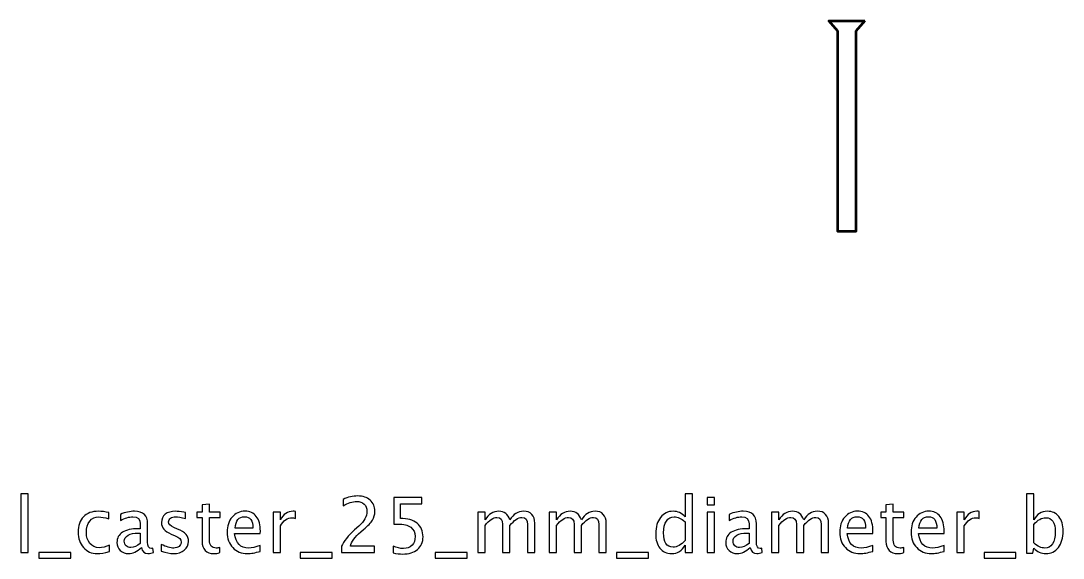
# Model space of a CAD drawing. Header units: centimetres. Extents: x -26.9 to 37.3, y -43.5 to 43.3.
# Drawn here: x -9.2 to 8.09, y 14.58 to 23.5 of the extents above; entities that cross this region are included whole.
import ezdxf

# ---------------------------------------------------------------- set-up
doc = ezdxf.new("R2010")
doc.units = ezdxf.units.CM
doc.header["$MEASUREMENT"] = 0
doc.layers.add('Layer 1', color=7, linetype='Continuous')

msp = doc.modelspace()

# ---------------------------------------------------------------- linework, layer by layer
at = {"layer": 'Layer 1', "lineweight": 53}
msp.add_open_spline([(4.8, 23.5), (4.8, 23.5), (4.2, 23.5), (4.2, 23.5), (4.2, 23.5), (4.2, 23.5), (4.35, 23.33), (4.35, 23.33), (4.35, 23.33), (4.35, 23.33), (4.35, 20), (4.35, 20), (4.35, 20), (4.35, 20), (4.65, 20), (4.65, 20), (4.65, 20), (4.65, 20), (4.65, 23.33), (4.65, 23.33), (4.65, 23.33), (4.65, 23.33), (4.8, 23.5), (4.8, 23.5)], degree=3, knots=[0, 0, 0, 0, 0.14285714, 0.14285714, 0.14285714, 0.14285714, 0.28571429, 0.28571429, 0.28571429, 0.28571429, 0.42857143, 0.42857143, 0.42857143, 0.42857143, 0.57142857, 0.57142857, 0.57142857, 0.57142857, 0.71428571, 0.71428571, 0.71428571, 0.71428571, 1, 1, 1, 1], dxfattribs=at)
at = {"layer": 'Layer 1'}
for points, knots in [([(-9.20358, 14.67044), (-9.20358, 14.67044), (-9.20358, 15.64961), (-9.20358, 15.64961), (-9.20358, 15.64961), (-9.20358, 15.64961), (-9.08166, 15.64961), (-9.08166, 15.64961), (-9.08166, 15.64961), (-9.08166, 15.64961), (-9.08166, 14.67044), (-9.08166, 14.67044), (-9.08166, 14.67044), (-9.08166, 14.67044), (-9.20358, 14.67044), (-9.20358, 14.67044)], [0, 0, 0, 0, 0.2, 0.2, 0.2, 0.2, 0.4, 0.4, 0.4, 0.4, 0.6, 0.6, 0.6, 0.6, 1, 1, 1, 1]), ([(-3.88165, 14.67044), (-3.88165, 14.67044), (-3.88165, 14.77712), (-3.88165, 14.77712), (-3.88165, 14.77712), (-3.84609, 14.86031), (-3.77433, 14.95111), (-3.66617, 15.04911), (-3.66617, 15.04911), (-3.66617, 15.04911), (-3.59632, 15.11177), (-3.59632, 15.11177), (-3.59632, 15.11177), (-3.50636, 15.19347), (-3.46128, 15.27433), (-3.46128, 15.35476), (-3.46128, 15.35476), (-3.46128, 15.40619), (-3.47673, 15.44641), (-3.50742, 15.47583), (-3.50742, 15.47583), (-3.53811, 15.50525), (-3.58066, 15.52007), (-3.63463, 15.52007), (-3.63463, 15.52007), (-3.69771, 15.52007), (-3.77243, 15.49594), (-3.85879, 15.44768), (-3.85879, 15.44768), (-3.85879, 15.44768), (-3.85879, 15.55436), (-3.85879, 15.55436), (-3.85879, 15.55436), (-3.7773, 15.59246), (-3.69623, 15.61151), (-3.61537, 15.61151), (-3.61537, 15.61151), (-3.52944, 15.61151), (-3.46043, 15.58844), (-3.40836, 15.54208), (-3.40836, 15.54208), (-3.3565, 15.49573), (-3.33047, 15.43435), (-3.33047, 15.35772), (-3.33047, 15.35772), (-3.33047, 15.30269), (-3.34359, 15.25379), (-3.36984, 15.21125), (-3.36984, 15.21125), (-3.3963, 15.16849), (-3.44519, 15.11685), (-3.51695, 15.05589), (-3.51695, 15.05589), (-3.51695, 15.05589), (-3.56415, 15.01567), (-3.56415, 15.01567), (-3.56415, 15.01567), (-3.66236, 14.93248), (-3.71909, 14.8529), (-3.73433, 14.77712), (-3.73433, 14.77712), (-3.73433, 14.77712), (-3.33428, 14.77712), (-3.33428, 14.77712), (-3.33428, 14.77712), (-3.33428, 14.77712), (-3.33428, 14.67044), (-3.33428, 14.67044), (-3.33428, 14.67044), (-3.33428, 14.67044), (-3.88165, 14.67044), (-3.88165, 14.67044)], [0, 0, 0, 0, 0.05263158, 0.05263158, 0.05263158, 0.05263158, 0.10526316, 0.10526316, 0.10526316, 0.10526316, 0.15789474, 0.15789474, 0.15789474, 0.15789474, 0.21052632, 0.21052632, 0.21052632, 0.21052632, 0.26315789, 0.26315789, 0.26315789, 0.26315789, 0.31578947, 0.31578947, 0.31578947, 0.31578947, 0.36842105, 0.36842105, 0.36842105, 0.36842105, 0.42105263, 0.42105263, 0.42105263, 0.42105263, 0.47368421, 0.47368421, 0.47368421, 0.47368421, 0.52631579, 0.52631579, 0.52631579, 0.52631579, 0.57894737, 0.57894737, 0.57894737, 0.57894737, 0.63157895, 0.63157895, 0.63157895, 0.63157895, 0.68421053, 0.68421053, 0.68421053, 0.68421053, 0.73684211, 0.73684211, 0.73684211, 0.73684211, 0.78947368, 0.78947368, 0.78947368, 0.78947368, 0.84210526, 0.84210526, 0.84210526, 0.84210526, 0.89473684, 0.89473684, 0.89473684, 0.89473684, 1, 1, 1, 1]), ([(-3.02906, 14.66663), (-3.02906, 14.66663), (-3.02906, 14.77585), (-3.02906, 14.77585), (-3.02906, 14.77585), (-2.96831, 14.7513), (-2.91074, 14.73902), (-2.8557, 14.73902), (-2.8557, 14.73902), (-2.79559, 14.73902), (-2.74818, 14.7568), (-2.71368, 14.79236), (-2.71368, 14.79236), (-2.67917, 14.82792), (-2.66203, 14.87682), (-2.66203, 14.93905), (-2.66203, 14.93905), (-2.66203, 15.00593), (-2.68637, 15.05716), (-2.73505, 15.0925), (-2.73505, 15.0925), (-2.78374, 15.12785), (-2.85422, 15.14542), (-2.9463, 15.14542), (-2.9463, 15.14542), (-2.96768, 15.14542), (-2.99032, 15.14394), (-3.01382, 15.14098), (-3.01382, 15.14098), (-3.01382, 15.14098), (-3.01382, 15.58865), (-3.01382, 15.58865), (-3.01382, 15.58865), (-3.01382, 15.58865), (-2.549, 15.58865), (-2.549, 15.58865), (-2.549, 15.58865), (-2.549, 15.58865), (-2.549, 15.48197), (-2.549, 15.48197), (-2.549, 15.48197), (-2.549, 15.48197), (-2.90714, 15.48197), (-2.90714, 15.48197), (-2.90714, 15.48197), (-2.90714, 15.48197), (-2.90714, 15.2394), (-2.90714, 15.2394), (-2.90714, 15.2394), (-2.78903, 15.2394), (-2.69695, 15.21231), (-2.6307, 15.15812), (-2.6307, 15.15812), (-2.56445, 15.10415), (-2.53122, 15.02922), (-2.53122, 14.93333), (-2.53122, 14.93333), (-2.53122, 14.84401), (-2.56128, 14.77416), (-2.62139, 14.72357), (-2.62139, 14.72357), (-2.6815, 14.67298), (-2.76448, 14.64758), (-2.87031, 14.64758), (-2.87031, 14.64758), (-2.91751, 14.64758), (-2.97043, 14.65393), (-3.02906, 14.66663)], [0, 0, 0, 0, 0.05555556, 0.05555556, 0.05555556, 0.05555556, 0.11111111, 0.11111111, 0.11111111, 0.11111111, 0.16666667, 0.16666667, 0.16666667, 0.16666667, 0.22222222, 0.22222222, 0.22222222, 0.22222222, 0.27777778, 0.27777778, 0.27777778, 0.27777778, 0.33333333, 0.33333333, 0.33333333, 0.33333333, 0.38888889, 0.38888889, 0.38888889, 0.38888889, 0.44444444, 0.44444444, 0.44444444, 0.44444444, 0.5, 0.5, 0.5, 0.5, 0.55555556, 0.55555556, 0.55555556, 0.55555556, 0.61111111, 0.61111111, 0.61111111, 0.61111111, 0.66666667, 0.66666667, 0.66666667, 0.66666667, 0.72222222, 0.72222222, 0.72222222, 0.72222222, 0.77777778, 0.77777778, 0.77777778, 0.77777778, 0.83333333, 0.83333333, 0.83333333, 0.83333333, 0.88888889, 0.88888889, 0.88888889, 0.88888889, 1, 1, 1, 1]), ([(1.81557, 14.67044), (1.81557, 14.67044), (1.81557, 14.79681), (1.81557, 14.79681), (1.81557, 14.79681), (1.76583, 14.7024), (1.6909, 14.6552), (1.59078, 14.6552), (1.59078, 14.6552), (1.5095, 14.6552), (1.44558, 14.68462), (1.39901, 14.74368), (1.39901, 14.74368), (1.35244, 14.80273), (1.32916, 14.88338), (1.32916, 14.98561), (1.32916, 14.98561), (1.32916, 15.09737), (1.35562, 15.18733), (1.40832, 15.25549), (1.40832, 15.25549), (1.46124, 15.32343), (1.53067, 15.35751), (1.61682, 15.35751), (1.61682, 15.35751), (1.69661, 15.35751), (1.76308, 15.32703), (1.81557, 15.26586), (1.81557, 15.26586), (1.81557, 15.26586), (1.81557, 15.64961), (1.81557, 15.64961), (1.81557, 15.64961), (1.81557, 15.64961), (1.93749, 15.64961), (1.93749, 15.64961), (1.93749, 15.64961), (1.93749, 15.64961), (1.93749, 14.67044), (1.93749, 14.67044), (1.93749, 14.67044), (1.93749, 14.67044), (1.81557, 14.67044), (1.81557, 14.67044)], [0, 0, 0, 0, 0.08333333, 0.08333333, 0.08333333, 0.08333333, 0.16666667, 0.16666667, 0.16666667, 0.16666667, 0.25, 0.25, 0.25, 0.25, 0.33333333, 0.33333333, 0.33333333, 0.33333333, 0.41666667, 0.41666667, 0.41666667, 0.41666667, 0.5, 0.5, 0.5, 0.5, 0.58333333, 0.58333333, 0.58333333, 0.58333333, 0.66666667, 0.66666667, 0.66666667, 0.66666667, 0.75, 0.75, 0.75, 0.75, 0.83333333, 0.83333333, 0.83333333, 0.83333333, 1, 1, 1, 1]), ([(2.18175, 15.46673), (2.18175, 15.46673), (2.18175, 15.58865), (2.18175, 15.58865), (2.18175, 15.58865), (2.18175, 15.58865), (2.30367, 15.58865), (2.30367, 15.58865), (2.30367, 15.58865), (2.30367, 15.58865), (2.30367, 15.46673), (2.30367, 15.46673), (2.30367, 15.46673), (2.30367, 15.46673), (2.18175, 15.46673), (2.18175, 15.46673)], [0, 0, 0, 0, 0.2, 0.2, 0.2, 0.2, 0.4, 0.4, 0.4, 0.4, 0.6, 0.6, 0.6, 0.6, 1, 1, 1, 1]), ([(7.48061, 14.66282), (7.48061, 14.66282), (7.48061, 15.64961), (7.48061, 15.64961), (7.48061, 15.64961), (7.48061, 15.64961), (7.60253, 15.64961), (7.60253, 15.64961), (7.60253, 15.64961), (7.60253, 15.64961), (7.60253, 15.21633), (7.60253, 15.21633), (7.60253, 15.21633), (7.65248, 15.31052), (7.72763, 15.35751), (7.82774, 15.35751), (7.82774, 15.35751), (7.90881, 15.35751), (7.97252, 15.32809), (8.01909, 15.26903), (8.01909, 15.26903), (8.06566, 15.20998), (8.08894, 15.12933), (8.08894, 15.0271), (8.08894, 15.0271), (8.08894, 14.91576), (8.06248, 14.8258), (8.00978, 14.75765), (8.00978, 14.75765), (7.95707, 14.68928), (7.88765, 14.6552), (7.80171, 14.6552), (7.80171, 14.6552), (7.72191, 14.6552), (7.65545, 14.68568), (7.60253, 14.74685), (7.60253, 14.74685), (7.60253, 14.74685), (7.58771, 14.66282), (7.58771, 14.66282), (7.58771, 14.66282), (7.58771, 14.66282), (7.48061, 14.66282), (7.48061, 14.66282)], [0, 0, 0, 0, 0.08333333, 0.08333333, 0.08333333, 0.08333333, 0.16666667, 0.16666667, 0.16666667, 0.16666667, 0.25, 0.25, 0.25, 0.25, 0.33333333, 0.33333333, 0.33333333, 0.33333333, 0.41666667, 0.41666667, 0.41666667, 0.41666667, 0.5, 0.5, 0.5, 0.5, 0.58333333, 0.58333333, 0.58333333, 0.58333333, 0.66666667, 0.66666667, 0.66666667, 0.66666667, 0.75, 0.75, 0.75, 0.75, 0.83333333, 0.83333333, 0.83333333, 0.83333333, 1, 1, 1, 1]), ([(-5.90137, 14.67065), (-5.93905, 14.66028), (-5.97185, 14.6552), (-5.99958, 14.6552), (-5.99958, 14.6552), (-6.06181, 14.6552), (-6.11028, 14.67298), (-6.145, 14.70854), (-6.145, 14.70854), (-6.17992, 14.7441), (-6.19728, 14.79342), (-6.19728, 14.85671), (-6.19728, 14.85671), (-6.19728, 14.85671), (-6.19728, 15.2521), (-6.19728, 15.2521), (-6.19728, 15.2521), (-6.19728, 15.2521), (-6.28152, 15.2521), (-6.28152, 15.2521), (-6.28152, 15.2521), (-6.28152, 15.2521), (-6.28152, 15.34354), (-6.28152, 15.34354), (-6.28152, 15.34354), (-6.28152, 15.34354), (-6.19728, 15.34354), (-6.19728, 15.34354), (-6.19728, 15.34354), (-6.19728, 15.34354), (-6.19728, 15.46525), (-6.19728, 15.46525), (-6.19728, 15.46525), (-6.19728, 15.46525), (-6.07536, 15.47689), (-6.07536, 15.47689), (-6.07536, 15.47689), (-6.07536, 15.47689), (-6.07536, 15.34354), (-6.07536, 15.34354), (-6.07536, 15.34354), (-6.07536, 15.34354), (-5.89883, 15.34354), (-5.89883, 15.34354), (-5.89883, 15.34354), (-5.89883, 15.34354), (-5.89883, 15.2521), (-5.89883, 15.2521), (-5.89883, 15.2521), (-5.89883, 15.2521), (-6.07536, 15.2521), (-6.07536, 15.2521), (-6.07536, 15.2521), (-6.07536, 15.2521), (-6.07536, 14.87872), (-6.07536, 14.87872), (-6.07536, 14.87872), (-6.07536, 14.79067), (-6.03705, 14.74664), (-5.96064, 14.74664), (-5.96064, 14.74664), (-5.94434, 14.74664), (-5.92465, 14.74939), (-5.90137, 14.75468), (-5.90137, 14.75468), (-5.90137, 14.75468), (-5.90137, 14.67065), (-5.90137, 14.67065)], [0, 0, 0, 0, 0.05555556, 0.05555556, 0.05555556, 0.05555556, 0.11111111, 0.11111111, 0.11111111, 0.11111111, 0.16666667, 0.16666667, 0.16666667, 0.16666667, 0.22222222, 0.22222222, 0.22222222, 0.22222222, 0.27777778, 0.27777778, 0.27777778, 0.27777778, 0.33333333, 0.33333333, 0.33333333, 0.33333333, 0.38888889, 0.38888889, 0.38888889, 0.38888889, 0.44444444, 0.44444444, 0.44444444, 0.44444444, 0.5, 0.5, 0.5, 0.5, 0.55555556, 0.55555556, 0.55555556, 0.55555556, 0.61111111, 0.61111111, 0.61111111, 0.61111111, 0.66666667, 0.66666667, 0.66666667, 0.66666667, 0.72222222, 0.72222222, 0.72222222, 0.72222222, 0.77777778, 0.77777778, 0.77777778, 0.77777778, 0.83333333, 0.83333333, 0.83333333, 0.83333333, 0.88888889, 0.88888889, 0.88888889, 0.88888889, 1, 1, 1, 1]), ([(5.44438, 14.67065), (5.4067, 14.66028), (5.3739, 14.6552), (5.34617, 14.6552), (5.34617, 14.6552), (5.28394, 14.6552), (5.23547, 14.67298), (5.20075, 14.70854), (5.20075, 14.70854), (5.16583, 14.7441), (5.14847, 14.79342), (5.14847, 14.85671), (5.14847, 14.85671), (5.14847, 14.85671), (5.14847, 15.2521), (5.14847, 15.2521), (5.14847, 15.2521), (5.14847, 15.2521), (5.06423, 15.2521), (5.06423, 15.2521), (5.06423, 15.2521), (5.06423, 15.2521), (5.06423, 15.34354), (5.06423, 15.34354), (5.06423, 15.34354), (5.06423, 15.34354), (5.14847, 15.34354), (5.14847, 15.34354), (5.14847, 15.34354), (5.14847, 15.34354), (5.14847, 15.46525), (5.14847, 15.46525), (5.14847, 15.46525), (5.14847, 15.46525), (5.27039, 15.47689), (5.27039, 15.47689), (5.27039, 15.47689), (5.27039, 15.47689), (5.27039, 15.34354), (5.27039, 15.34354), (5.27039, 15.34354), (5.27039, 15.34354), (5.44692, 15.34354), (5.44692, 15.34354), (5.44692, 15.34354), (5.44692, 15.34354), (5.44692, 15.2521), (5.44692, 15.2521), (5.44692, 15.2521), (5.44692, 15.2521), (5.27039, 15.2521), (5.27039, 15.2521), (5.27039, 15.2521), (5.27039, 15.2521), (5.27039, 14.87872), (5.27039, 14.87872), (5.27039, 14.87872), (5.27039, 14.79067), (5.3087, 14.74664), (5.38511, 14.74664), (5.38511, 14.74664), (5.40141, 14.74664), (5.4211, 14.74939), (5.44438, 14.75468), (5.44438, 14.75468), (5.44438, 14.75468), (5.44438, 14.67065), (5.44438, 14.67065)], [0, 0, 0, 0, 0.05555556, 0.05555556, 0.05555556, 0.05555556, 0.11111111, 0.11111111, 0.11111111, 0.11111111, 0.16666667, 0.16666667, 0.16666667, 0.16666667, 0.22222222, 0.22222222, 0.22222222, 0.22222222, 0.27777778, 0.27777778, 0.27777778, 0.27777778, 0.33333333, 0.33333333, 0.33333333, 0.33333333, 0.38888889, 0.38888889, 0.38888889, 0.38888889, 0.44444444, 0.44444444, 0.44444444, 0.44444444, 0.5, 0.5, 0.5, 0.5, 0.55555556, 0.55555556, 0.55555556, 0.55555556, 0.61111111, 0.61111111, 0.61111111, 0.61111111, 0.66666667, 0.66666667, 0.66666667, 0.66666667, 0.72222222, 0.72222222, 0.72222222, 0.72222222, 0.77777778, 0.77777778, 0.77777778, 0.77777778, 0.83333333, 0.83333333, 0.83333333, 0.83333333, 0.88888889, 0.88888889, 0.88888889, 0.88888889, 1, 1, 1, 1]), ([(-7.73419, 14.69076), (-7.81314, 14.66705), (-7.8813, 14.6552), (-7.93866, 14.6552), (-7.93866, 14.6552), (-8.02968, 14.6552), (-8.10503, 14.68886), (-8.16493, 14.75595), (-8.16493, 14.75595), (-8.22483, 14.82326), (-8.25489, 14.90814), (-8.25489, 15.01038), (-8.25489, 15.01038), (-8.25489, 15.1196), (-8.22526, 15.2049), (-8.16599, 15.26586), (-8.16599, 15.26586), (-8.10672, 15.32703), (-8.02396, 15.35751), (-7.9177, 15.35751), (-7.9177, 15.35751), (-7.86542, 15.35751), (-7.80658, 15.35031), (-7.74181, 15.33592), (-7.74181, 15.33592), (-7.74181, 15.33592), (-7.74181, 15.23305), (-7.74181, 15.23305), (-7.74181, 15.23305), (-7.8106, 15.25337), (-7.86669, 15.26353), (-7.90987, 15.26353), (-7.90987, 15.26353), (-7.97253, 15.26353), (-8.02269, 15.24004), (-8.06016, 15.19326), (-8.06016, 15.19326), (-8.09762, 15.14648), (-8.11646, 15.08404), (-8.11646, 15.00614), (-8.11646, 15.00614), (-8.11646, 14.93058), (-8.09699, 14.86962), (-8.05825, 14.82284), (-8.05825, 14.82284), (-8.01952, 14.77627), (-7.96893, 14.75299), (-7.90606, 14.75299), (-7.90606, 14.75299), (-7.85039, 14.75299), (-7.79324, 14.76738), (-7.73419, 14.79617), (-7.73419, 14.79617), (-7.73419, 14.79617), (-7.73419, 14.69076), (-7.73419, 14.69076)], [0, 0, 0, 0, 0.06666667, 0.06666667, 0.06666667, 0.06666667, 0.13333333, 0.13333333, 0.13333333, 0.13333333, 0.2, 0.2, 0.2, 0.2, 0.26666667, 0.26666667, 0.26666667, 0.26666667, 0.33333333, 0.33333333, 0.33333333, 0.33333333, 0.4, 0.4, 0.4, 0.4, 0.46666667, 0.46666667, 0.46666667, 0.46666667, 0.53333333, 0.53333333, 0.53333333, 0.53333333, 0.6, 0.6, 0.6, 0.6, 0.66666667, 0.66666667, 0.66666667, 0.66666667, 0.73333333, 0.73333333, 0.73333333, 0.73333333, 0.8, 0.8, 0.8, 0.8, 0.86666667, 0.86666667, 0.86666667, 0.86666667, 1, 1, 1, 1]), ([(-7.20418, 14.75617), (-7.27741, 14.68886), (-7.3479, 14.6552), (-7.41563, 14.6552), (-7.41563, 14.6552), (-7.4713, 14.6552), (-7.51766, 14.67256), (-7.55427, 14.70748), (-7.55427, 14.70748), (-7.5911, 14.74241), (-7.60952, 14.78643), (-7.60952, 14.83956), (-7.60952, 14.83956), (-7.60952, 14.91301), (-7.57862, 14.96953), (-7.51681, 15.0089), (-7.51681, 15.0089), (-7.455, 15.04827), (-7.36631, 15.06795), (-7.25074, 15.06795), (-7.25074, 15.06795), (-7.25074, 15.06795), (-7.22217, 15.06795), (-7.22217, 15.06795), (-7.22217, 15.06795), (-7.22217, 15.06795), (-7.22217, 15.14902), (-7.22217, 15.14902), (-7.22217, 15.14902), (-7.22217, 15.22712), (-7.26281, 15.26607), (-7.3443, 15.26607), (-7.3443, 15.26607), (-7.40738, 15.26607), (-7.47638, 15.24617), (-7.5511, 15.20638), (-7.5511, 15.20638), (-7.5511, 15.20638), (-7.5511, 15.30671), (-7.5511, 15.30671), (-7.5511, 15.30671), (-7.46897, 15.34058), (-7.3915, 15.35751), (-7.3189, 15.35751), (-7.3189, 15.35751), (-7.24418, 15.35751), (-7.18894, 15.34058), (-7.15359, 15.3065), (-7.15359, 15.3065), (-7.11803, 15.27242), (-7.10025, 15.21993), (-7.10025, 15.14902), (-7.10025, 15.14902), (-7.10025, 15.14902), (-7.10025, 14.84485), (-7.10025, 14.84485), (-7.10025, 14.84485), (-7.10025, 14.77522), (-7.07887, 14.74029), (-7.0359, 14.74029), (-7.0359, 14.74029), (-7.03061, 14.74029), (-7.02278, 14.74114), (-7.01241, 14.74283), (-7.01241, 14.74283), (-7.01241, 14.74283), (-7.00373, 14.6751), (-7.00373, 14.6751), (-7.00373, 14.6751), (-7.03146, 14.66176), (-7.06194, 14.6552), (-7.09538, 14.6552), (-7.09538, 14.6552), (-7.15232, 14.6552), (-7.18851, 14.68886), (-7.20418, 14.75617)], [0, 0, 0, 0, 0.05, 0.05, 0.05, 0.05, 0.1, 0.1, 0.1, 0.1, 0.15, 0.15, 0.15, 0.15, 0.2, 0.2, 0.2, 0.2, 0.25, 0.25, 0.25, 0.25, 0.3, 0.3, 0.3, 0.3, 0.35, 0.35, 0.35, 0.35, 0.4, 0.4, 0.4, 0.4, 0.45, 0.45, 0.45, 0.45, 0.5, 0.5, 0.5, 0.5, 0.55, 0.55, 0.55, 0.55, 0.6, 0.6, 0.6, 0.6, 0.65, 0.65, 0.65, 0.65, 0.7, 0.7, 0.7, 0.7, 0.75, 0.75, 0.75, 0.75, 0.8, 0.8, 0.8, 0.8, 0.85, 0.85, 0.85, 0.85, 0.9, 0.9, 0.9, 0.9, 1, 1, 1, 1]), ([(-6.87398, 14.69457), (-6.87398, 14.69457), (-6.87398, 14.80633), (-6.87398, 14.80633), (-6.87398, 14.80633), (-6.79418, 14.76654), (-6.72497, 14.74664), (-6.66591, 14.74664), (-6.66591, 14.74664), (-6.63077, 14.74664), (-6.60156, 14.75617), (-6.57849, 14.77522), (-6.57849, 14.77522), (-6.55542, 14.79405), (-6.54378, 14.81776), (-6.54378, 14.84634), (-6.54378, 14.84634), (-6.54378, 14.88803), (-6.57616, 14.92254), (-6.64093, 14.94984), (-6.64093, 14.94984), (-6.64093, 14.94984), (-6.71227, 14.98011), (-6.71227, 14.98011), (-6.71227, 14.98011), (-6.81746, 15.02371), (-6.87017, 15.08679), (-6.87017, 15.1687), (-6.87017, 15.1687), (-6.87017, 15.22734), (-6.84943, 15.27348), (-6.80794, 15.30713), (-6.80794, 15.30713), (-6.76645, 15.34079), (-6.70951, 15.35751), (-6.63734, 15.35751), (-6.63734, 15.35751), (-6.59987, 15.35751), (-6.5533, 15.35243), (-6.49806, 15.34206), (-6.49806, 15.34206), (-6.49806, 15.34206), (-6.47266, 15.33719), (-6.47266, 15.33719), (-6.47266, 15.33719), (-6.47266, 15.33719), (-6.47266, 15.23559), (-6.47266, 15.23559), (-6.47266, 15.23559), (-6.5406, 15.25591), (-6.59479, 15.26607), (-6.63522, 15.26607), (-6.63522, 15.26607), (-6.67078, 15.26607), (-6.69893, 15.25824), (-6.72031, 15.24279), (-6.72031, 15.24279), (-6.74148, 15.22734), (-6.75206, 15.20659), (-6.75206, 15.18056), (-6.75206, 15.18056), (-6.75206, 15.14394), (-6.72243, 15.11282), (-6.66295, 15.08764), (-6.66295, 15.08764), (-6.66295, 15.08764), (-6.60432, 15.06287), (-6.60432, 15.06287), (-6.60432, 15.06287), (-6.53785, 15.03493), (-6.49086, 15.0053), (-6.46335, 14.97418), (-6.46335, 14.97418), (-6.43562, 14.94307), (-6.42186, 14.90412), (-6.42186, 14.85755), (-6.42186, 14.85755), (-6.42186, 14.7985), (-6.44514, 14.75003), (-6.49192, 14.71214), (-6.49192, 14.71214), (-6.53849, 14.67425), (-6.59818, 14.6552), (-6.67078, 14.6552), (-6.67078, 14.6552), (-6.72666, 14.6552), (-6.79418, 14.66832), (-6.87398, 14.69457)], [0, 0, 0, 0, 0.04347826, 0.04347826, 0.04347826, 0.04347826, 0.08695652, 0.08695652, 0.08695652, 0.08695652, 0.13043478, 0.13043478, 0.13043478, 0.13043478, 0.17391304, 0.17391304, 0.17391304, 0.17391304, 0.2173913, 0.2173913, 0.2173913, 0.2173913, 0.26086957, 0.26086957, 0.26086957, 0.26086957, 0.30434783, 0.30434783, 0.30434783, 0.30434783, 0.34782609, 0.34782609, 0.34782609, 0.34782609, 0.39130435, 0.39130435, 0.39130435, 0.39130435, 0.43478261, 0.43478261, 0.43478261, 0.43478261, 0.47826087, 0.47826087, 0.47826087, 0.47826087, 0.52173913, 0.52173913, 0.52173913, 0.52173913, 0.56521739, 0.56521739, 0.56521739, 0.56521739, 0.60869565, 0.60869565, 0.60869565, 0.60869565, 0.65217391, 0.65217391, 0.65217391, 0.65217391, 0.69565217, 0.69565217, 0.69565217, 0.69565217, 0.73913043, 0.73913043, 0.73913043, 0.73913043, 0.7826087, 0.7826087, 0.7826087, 0.7826087, 0.82608696, 0.82608696, 0.82608696, 0.82608696, 0.86956522, 0.86956522, 0.86956522, 0.86956522, 0.91304348, 0.91304348, 0.91304348, 0.91304348, 1, 1, 1, 1]), ([(-5.23335, 14.69203), (-5.31526, 14.66748), (-5.38533, 14.6552), (-5.44375, 14.6552), (-5.44375, 14.6552), (-5.54344, 14.6552), (-5.62451, 14.68822), (-5.68695, 14.75405), (-5.68695, 14.75405), (-5.74939, 14.81988), (-5.78072, 14.90518), (-5.78072, 15.01017), (-5.78072, 15.01017), (-5.78072, 15.11198), (-5.7532, 15.19559), (-5.69796, 15.26099), (-5.69796, 15.26099), (-5.64271, 15.32618), (-5.57202, 15.35878), (-5.48587, 15.35878), (-5.48587, 15.35878), (-5.40438, 15.35878), (-5.3413, 15.32978), (-5.29685, 15.27179), (-5.29685, 15.27179), (-5.2524, 15.21379), (-5.23017, 15.13166), (-5.23017, 15.02519), (-5.23017, 15.02519), (-5.23017, 15.02519), (-5.23081, 14.98794), (-5.23081, 14.98794), (-5.23081, 14.98794), (-5.23081, 14.98794), (-5.65626, 14.98794), (-5.65626, 14.98794), (-5.65626, 14.98794), (-5.63848, 14.82707), (-5.55995, 14.74664), (-5.42089, 14.74664), (-5.42089, 14.74664), (-5.36987, 14.74664), (-5.30743, 14.76103), (-5.23335, 14.78982), (-5.23335, 14.78982), (-5.23335, 14.78982), (-5.23335, 14.69203), (-5.23335, 14.69203)], [0, 0, 0, 0, 0.07692308, 0.07692308, 0.07692308, 0.07692308, 0.15384615, 0.15384615, 0.15384615, 0.15384615, 0.23076923, 0.23076923, 0.23076923, 0.23076923, 0.30769231, 0.30769231, 0.30769231, 0.30769231, 0.38461538, 0.38461538, 0.38461538, 0.38461538, 0.46153846, 0.46153846, 0.46153846, 0.46153846, 0.53846154, 0.53846154, 0.53846154, 0.53846154, 0.61538462, 0.61538462, 0.61538462, 0.61538462, 0.69230769, 0.69230769, 0.69230769, 0.69230769, 0.76923077, 0.76923077, 0.76923077, 0.76923077, 0.84615385, 0.84615385, 0.84615385, 0.84615385, 1, 1, 1, 1]), ([(-5.64991, 15.07938), (-5.64991, 15.07938), (-5.35273, 15.07938), (-5.35273, 15.07938), (-5.35273, 15.07938), (-5.35273, 15.20469), (-5.39951, 15.26734), (-5.49285, 15.26734), (-5.49285, 15.26734), (-5.58683, 15.26734), (-5.63911, 15.20469), (-5.64991, 15.07938)], [0, 0, 0, 0, 0.25, 0.25, 0.25, 0.25, 0.5, 0.5, 0.5, 0.5, 1, 1, 1, 1]), ([(-5.01978, 14.67044), (-5.01978, 14.67044), (-5.01978, 15.34354), (-5.01978, 15.34354), (-5.01978, 15.34354), (-5.01978, 15.34354), (-4.89786, 15.34354), (-4.89786, 15.34354), (-4.89786, 15.34354), (-4.89786, 15.34354), (-4.89786, 15.21633), (-4.89786, 15.21633), (-4.89786, 15.21633), (-4.84939, 15.31052), (-4.77911, 15.35751), (-4.68683, 15.35751), (-4.68683, 15.35751), (-4.67434, 15.35751), (-4.66122, 15.35645), (-4.64767, 15.35434), (-4.64767, 15.35434), (-4.64767, 15.35434), (-4.64767, 15.24025), (-4.64767, 15.24025), (-4.64767, 15.24025), (-4.66884, 15.24723), (-4.68746, 15.25083), (-4.70355, 15.25083), (-4.70355, 15.25083), (-4.78102, 15.25083), (-4.84579, 15.20511), (-4.89786, 15.11346), (-4.89786, 15.11346), (-4.89786, 15.11346), (-4.89786, 14.67044), (-4.89786, 14.67044), (-4.89786, 14.67044), (-4.89786, 14.67044), (-5.01978, 14.67044), (-5.01978, 14.67044)], [0, 0, 0, 0, 0.09090909, 0.09090909, 0.09090909, 0.09090909, 0.18181818, 0.18181818, 0.18181818, 0.18181818, 0.27272727, 0.27272727, 0.27272727, 0.27272727, 0.36363636, 0.36363636, 0.36363636, 0.36363636, 0.45454545, 0.45454545, 0.45454545, 0.45454545, 0.54545455, 0.54545455, 0.54545455, 0.54545455, 0.63636364, 0.63636364, 0.63636364, 0.63636364, 0.72727273, 0.72727273, 0.72727273, 0.72727273, 0.81818182, 0.81818182, 0.81818182, 0.81818182, 1, 1, 1, 1]), ([(-1.62402, 14.67044), (-1.62402, 14.67044), (-1.62402, 15.34354), (-1.62402, 15.34354), (-1.62402, 15.34354), (-1.62402, 15.34354), (-1.5021, 15.34354), (-1.5021, 15.34354), (-1.5021, 15.34354), (-1.5021, 15.34354), (-1.5021, 15.21633), (-1.5021, 15.21633), (-1.5021, 15.21633), (-1.44262, 15.31052), (-1.36642, 15.35751), (-1.27308, 15.35751), (-1.27308, 15.35751), (-1.18312, 15.35751), (-1.12195, 15.31052), (-1.08935, 15.21633), (-1.08935, 15.21633), (-1.03156, 15.31137), (-0.95621, 15.35878), (-0.86371, 15.35878), (-0.86371, 15.35878), (-0.80466, 15.35878), (-0.75873, 15.34142), (-0.72592, 15.3065), (-0.72592, 15.3065), (-0.69311, 15.27157), (-0.6766, 15.22268), (-0.6766, 15.15981), (-0.6766, 15.15981), (-0.6766, 15.15981), (-0.6766, 14.67044), (-0.6766, 14.67044), (-0.6766, 14.67044), (-0.6766, 14.67044), (-0.79852, 14.67044), (-0.79852, 14.67044), (-0.79852, 14.67044), (-0.79852, 14.67044), (-0.79852, 15.13971), (-0.79852, 15.13971), (-0.79852, 15.13971), (-0.79852, 15.21633), (-0.829, 15.25464), (-0.88996, 15.25464), (-0.88996, 15.25464), (-0.95325, 15.25464), (-1.01971, 15.20998), (-1.08935, 15.12044), (-1.08935, 15.12044), (-1.08935, 15.12044), (-1.08935, 14.67044), (-1.08935, 14.67044), (-1.08935, 14.67044), (-1.08935, 14.67044), (-1.21127, 14.67044), (-1.21127, 14.67044), (-1.21127, 14.67044), (-1.21127, 14.67044), (-1.21127, 15.14013), (-1.21127, 15.14013), (-1.21127, 15.14013), (-1.21127, 15.21739), (-1.24217, 15.25591), (-1.30419, 15.25591), (-1.30419, 15.25591), (-1.36579, 15.25591), (-1.43183, 15.21104), (-1.5021, 15.12108), (-1.5021, 15.12108), (-1.5021, 15.12108), (-1.5021, 14.67044), (-1.5021, 14.67044), (-1.5021, 14.67044), (-1.5021, 14.67044), (-1.62402, 14.67044), (-1.62402, 14.67044)], [0, 0, 0, 0, 0.04761905, 0.04761905, 0.04761905, 0.04761905, 0.0952381, 0.0952381, 0.0952381, 0.0952381, 0.14285714, 0.14285714, 0.14285714, 0.14285714, 0.19047619, 0.19047619, 0.19047619, 0.19047619, 0.23809524, 0.23809524, 0.23809524, 0.23809524, 0.28571429, 0.28571429, 0.28571429, 0.28571429, 0.33333333, 0.33333333, 0.33333333, 0.33333333, 0.38095238, 0.38095238, 0.38095238, 0.38095238, 0.42857143, 0.42857143, 0.42857143, 0.42857143, 0.47619048, 0.47619048, 0.47619048, 0.47619048, 0.52380952, 0.52380952, 0.52380952, 0.52380952, 0.57142857, 0.57142857, 0.57142857, 0.57142857, 0.61904762, 0.61904762, 0.61904762, 0.61904762, 0.66666667, 0.66666667, 0.66666667, 0.66666667, 0.71428571, 0.71428571, 0.71428571, 0.71428571, 0.76190476, 0.76190476, 0.76190476, 0.76190476, 0.80952381, 0.80952381, 0.80952381, 0.80952381, 0.85714286, 0.85714286, 0.85714286, 0.85714286, 0.9047619, 0.9047619, 0.9047619, 0.9047619, 1, 1, 1, 1]), ([(-0.43826, 14.67044), (-0.43826, 14.67044), (-0.43826, 15.34354), (-0.43826, 15.34354), (-0.43826, 15.34354), (-0.43826, 15.34354), (-0.31634, 15.34354), (-0.31634, 15.34354), (-0.31634, 15.34354), (-0.31634, 15.34354), (-0.31634, 15.21633), (-0.31634, 15.21633), (-0.31634, 15.21633), (-0.25686, 15.31052), (-0.18066, 15.35751), (-0.08732, 15.35751), (-0.08732, 15.35751), (0.00264, 15.35751), (0.06381, 15.31052), (0.09641, 15.21633), (0.09641, 15.21633), (0.1542, 15.31137), (0.22955, 15.35878), (0.32205, 15.35878), (0.32205, 15.35878), (0.3811, 15.35878), (0.42703, 15.34142), (0.45984, 15.3065), (0.45984, 15.3065), (0.49265, 15.27157), (0.50916, 15.22268), (0.50916, 15.15981), (0.50916, 15.15981), (0.50916, 15.15981), (0.50916, 14.67044), (0.50916, 14.67044), (0.50916, 14.67044), (0.50916, 14.67044), (0.38724, 14.67044), (0.38724, 14.67044), (0.38724, 14.67044), (0.38724, 14.67044), (0.38724, 15.13971), (0.38724, 15.13971), (0.38724, 15.13971), (0.38724, 15.21633), (0.35676, 15.25464), (0.2958, 15.25464), (0.2958, 15.25464), (0.23251, 15.25464), (0.16605, 15.20998), (0.09641, 15.12044), (0.09641, 15.12044), (0.09641, 15.12044), (0.09641, 14.67044), (0.09641, 14.67044), (0.09641, 14.67044), (0.09641, 14.67044), (-0.02551, 14.67044), (-0.02551, 14.67044), (-0.02551, 14.67044), (-0.02551, 14.67044), (-0.02551, 15.14013), (-0.02551, 15.14013), (-0.02551, 15.14013), (-0.02551, 15.21739), (-0.05641, 15.25591), (-0.11843, 15.25591), (-0.11843, 15.25591), (-0.18003, 15.25591), (-0.24607, 15.21104), (-0.31634, 15.12108), (-0.31634, 15.12108), (-0.31634, 15.12108), (-0.31634, 14.67044), (-0.31634, 14.67044), (-0.31634, 14.67044), (-0.31634, 14.67044), (-0.43826, 14.67044), (-0.43826, 14.67044)], [0, 0, 0, 0, 0.04761905, 0.04761905, 0.04761905, 0.04761905, 0.0952381, 0.0952381, 0.0952381, 0.0952381, 0.14285714, 0.14285714, 0.14285714, 0.14285714, 0.19047619, 0.19047619, 0.19047619, 0.19047619, 0.23809524, 0.23809524, 0.23809524, 0.23809524, 0.28571429, 0.28571429, 0.28571429, 0.28571429, 0.33333333, 0.33333333, 0.33333333, 0.33333333, 0.38095238, 0.38095238, 0.38095238, 0.38095238, 0.42857143, 0.42857143, 0.42857143, 0.42857143, 0.47619048, 0.47619048, 0.47619048, 0.47619048, 0.52380952, 0.52380952, 0.52380952, 0.52380952, 0.57142857, 0.57142857, 0.57142857, 0.57142857, 0.61904762, 0.61904762, 0.61904762, 0.61904762, 0.66666667, 0.66666667, 0.66666667, 0.66666667, 0.71428571, 0.71428571, 0.71428571, 0.71428571, 0.76190476, 0.76190476, 0.76190476, 0.76190476, 0.80952381, 0.80952381, 0.80952381, 0.80952381, 0.85714286, 0.85714286, 0.85714286, 0.85714286, 0.9047619, 0.9047619, 0.9047619, 0.9047619, 1, 1, 1, 1]), ([(1.81557, 15.18246), (1.75228, 15.23813), (1.69238, 15.26607), (1.63565, 15.26607), (1.63565, 15.26607), (1.57977, 15.26607), (1.53659, 15.24279), (1.5059, 15.19601), (1.5059, 15.19601), (1.47521, 15.14944), (1.45997, 15.0834), (1.45997, 14.99789), (1.45997, 14.99789), (1.45997, 14.84062), (1.51204, 14.76188), (1.61639, 14.76188), (1.61639, 14.76188), (1.68413, 14.76188), (1.75059, 14.79892), (1.81557, 14.87279), (1.81557, 14.87279), (1.81557, 14.87279), (1.81557, 15.18246), (1.81557, 15.18246)], [0, 0, 0, 0, 0.14285714, 0.14285714, 0.14285714, 0.14285714, 0.28571429, 0.28571429, 0.28571429, 0.28571429, 0.42857143, 0.42857143, 0.42857143, 0.42857143, 0.57142857, 0.57142857, 0.57142857, 0.57142857, 0.71428571, 0.71428571, 0.71428571, 0.71428571, 1, 1, 1, 1]), ([(2.18175, 14.67044), (2.18175, 14.67044), (2.18175, 15.34354), (2.18175, 15.34354), (2.18175, 15.34354), (2.18175, 15.34354), (2.30367, 15.34354), (2.30367, 15.34354), (2.30367, 15.34354), (2.30367, 15.34354), (2.30367, 14.67044), (2.30367, 14.67044), (2.30367, 14.67044), (2.30367, 14.67044), (2.18175, 14.67044), (2.18175, 14.67044)], [0, 0, 0, 0, 0.2, 0.2, 0.2, 0.2, 0.4, 0.4, 0.4, 0.4, 0.6, 0.6, 0.6, 0.6, 1, 1, 1, 1]), ([(2.8957, 14.75617), (2.82247, 14.68886), (2.75198, 14.6552), (2.68425, 14.6552), (2.68425, 14.6552), (2.62858, 14.6552), (2.58222, 14.67256), (2.54561, 14.70748), (2.54561, 14.70748), (2.50878, 14.74241), (2.49036, 14.78643), (2.49036, 14.83956), (2.49036, 14.83956), (2.49036, 14.91301), (2.52126, 14.96953), (2.58307, 15.0089), (2.58307, 15.0089), (2.64488, 15.04827), (2.73357, 15.06795), (2.84914, 15.06795), (2.84914, 15.06795), (2.84914, 15.06795), (2.87771, 15.06795), (2.87771, 15.06795), (2.87771, 15.06795), (2.87771, 15.06795), (2.87771, 15.14902), (2.87771, 15.14902), (2.87771, 15.14902), (2.87771, 15.22712), (2.83707, 15.26607), (2.75558, 15.26607), (2.75558, 15.26607), (2.6925, 15.26607), (2.6235, 15.24617), (2.54878, 15.20638), (2.54878, 15.20638), (2.54878, 15.20638), (2.54878, 15.30671), (2.54878, 15.30671), (2.54878, 15.30671), (2.63091, 15.34058), (2.70838, 15.35751), (2.78098, 15.35751), (2.78098, 15.35751), (2.8557, 15.35751), (2.91094, 15.34058), (2.94629, 15.3065), (2.94629, 15.3065), (2.98185, 15.27242), (2.99963, 15.21993), (2.99963, 15.14902), (2.99963, 15.14902), (2.99963, 15.14902), (2.99963, 14.84485), (2.99963, 14.84485), (2.99963, 14.84485), (2.99963, 14.77522), (3.02101, 14.74029), (3.06398, 14.74029), (3.06398, 14.74029), (3.06927, 14.74029), (3.0771, 14.74114), (3.08747, 14.74283), (3.08747, 14.74283), (3.08747, 14.74283), (3.09615, 14.6751), (3.09615, 14.6751), (3.09615, 14.6751), (3.06842, 14.66176), (3.03794, 14.6552), (3.0045, 14.6552), (3.0045, 14.6552), (2.94756, 14.6552), (2.91137, 14.68886), (2.8957, 14.75617)], [0, 0, 0, 0, 0.05, 0.05, 0.05, 0.05, 0.1, 0.1, 0.1, 0.1, 0.15, 0.15, 0.15, 0.15, 0.2, 0.2, 0.2, 0.2, 0.25, 0.25, 0.25, 0.25, 0.3, 0.3, 0.3, 0.3, 0.35, 0.35, 0.35, 0.35, 0.4, 0.4, 0.4, 0.4, 0.45, 0.45, 0.45, 0.45, 0.5, 0.5, 0.5, 0.5, 0.55, 0.55, 0.55, 0.55, 0.6, 0.6, 0.6, 0.6, 0.65, 0.65, 0.65, 0.65, 0.7, 0.7, 0.7, 0.7, 0.75, 0.75, 0.75, 0.75, 0.8, 0.8, 0.8, 0.8, 0.85, 0.85, 0.85, 0.85, 0.9, 0.9, 0.9, 0.9, 1, 1, 1, 1]), ([(3.25003, 14.67044), (3.25003, 14.67044), (3.25003, 15.34354), (3.25003, 15.34354), (3.25003, 15.34354), (3.25003, 15.34354), (3.37195, 15.34354), (3.37195, 15.34354), (3.37195, 15.34354), (3.37195, 15.34354), (3.37195, 15.21633), (3.37195, 15.21633), (3.37195, 15.21633), (3.43143, 15.31052), (3.50763, 15.35751), (3.60097, 15.35751), (3.60097, 15.35751), (3.69093, 15.35751), (3.7521, 15.31052), (3.7847, 15.21633), (3.7847, 15.21633), (3.84249, 15.31137), (3.91784, 15.35878), (4.01034, 15.35878), (4.01034, 15.35878), (4.06939, 15.35878), (4.11532, 15.34142), (4.14813, 15.3065), (4.14813, 15.3065), (4.18094, 15.27157), (4.19745, 15.22268), (4.19745, 15.15981), (4.19745, 15.15981), (4.19745, 15.15981), (4.19745, 14.67044), (4.19745, 14.67044), (4.19745, 14.67044), (4.19745, 14.67044), (4.07553, 14.67044), (4.07553, 14.67044), (4.07553, 14.67044), (4.07553, 14.67044), (4.07553, 15.13971), (4.07553, 15.13971), (4.07553, 15.13971), (4.07553, 15.21633), (4.04505, 15.25464), (3.98409, 15.25464), (3.98409, 15.25464), (3.9208, 15.25464), (3.85434, 15.20998), (3.7847, 15.12044), (3.7847, 15.12044), (3.7847, 15.12044), (3.7847, 14.67044), (3.7847, 14.67044), (3.7847, 14.67044), (3.7847, 14.67044), (3.66278, 14.67044), (3.66278, 14.67044), (3.66278, 14.67044), (3.66278, 14.67044), (3.66278, 15.14013), (3.66278, 15.14013), (3.66278, 15.14013), (3.66278, 15.21739), (3.63188, 15.25591), (3.56986, 15.25591), (3.56986, 15.25591), (3.50826, 15.25591), (3.44222, 15.21104), (3.37195, 15.12108), (3.37195, 15.12108), (3.37195, 15.12108), (3.37195, 14.67044), (3.37195, 14.67044), (3.37195, 14.67044), (3.37195, 14.67044), (3.25003, 14.67044), (3.25003, 14.67044)], [0, 0, 0, 0, 0.04761905, 0.04761905, 0.04761905, 0.04761905, 0.0952381, 0.0952381, 0.0952381, 0.0952381, 0.14285714, 0.14285714, 0.14285714, 0.14285714, 0.19047619, 0.19047619, 0.19047619, 0.19047619, 0.23809524, 0.23809524, 0.23809524, 0.23809524, 0.28571429, 0.28571429, 0.28571429, 0.28571429, 0.33333333, 0.33333333, 0.33333333, 0.33333333, 0.38095238, 0.38095238, 0.38095238, 0.38095238, 0.42857143, 0.42857143, 0.42857143, 0.42857143, 0.47619048, 0.47619048, 0.47619048, 0.47619048, 0.52380952, 0.52380952, 0.52380952, 0.52380952, 0.57142857, 0.57142857, 0.57142857, 0.57142857, 0.61904762, 0.61904762, 0.61904762, 0.61904762, 0.66666667, 0.66666667, 0.66666667, 0.66666667, 0.71428571, 0.71428571, 0.71428571, 0.71428571, 0.76190476, 0.76190476, 0.76190476, 0.76190476, 0.80952381, 0.80952381, 0.80952381, 0.80952381, 0.85714286, 0.85714286, 0.85714286, 0.85714286, 0.9047619, 0.9047619, 0.9047619, 0.9047619, 1, 1, 1, 1]), ([(4.92982, 14.69203), (4.84791, 14.66748), (4.77784, 14.6552), (4.71942, 14.6552), (4.71942, 14.6552), (4.61973, 14.6552), (4.53866, 14.68822), (4.47622, 14.75405), (4.47622, 14.75405), (4.41378, 14.81988), (4.38245, 14.90518), (4.38245, 15.01017), (4.38245, 15.01017), (4.38245, 15.11198), (4.40997, 15.19559), (4.46521, 15.26099), (4.46521, 15.26099), (4.52046, 15.32618), (4.59115, 15.35878), (4.6773, 15.35878), (4.6773, 15.35878), (4.75879, 15.35878), (4.82187, 15.32978), (4.86632, 15.27179), (4.86632, 15.27179), (4.91077, 15.21379), (4.933, 15.13166), (4.933, 15.02519), (4.933, 15.02519), (4.933, 15.02519), (4.93236, 14.98794), (4.93236, 14.98794), (4.93236, 14.98794), (4.93236, 14.98794), (4.50691, 14.98794), (4.50691, 14.98794), (4.50691, 14.98794), (4.52469, 14.82707), (4.60322, 14.74664), (4.74228, 14.74664), (4.74228, 14.74664), (4.7933, 14.74664), (4.85574, 14.76103), (4.92982, 14.78982), (4.92982, 14.78982), (4.92982, 14.78982), (4.92982, 14.69203), (4.92982, 14.69203)], [0, 0, 0, 0, 0.07692308, 0.07692308, 0.07692308, 0.07692308, 0.15384615, 0.15384615, 0.15384615, 0.15384615, 0.23076923, 0.23076923, 0.23076923, 0.23076923, 0.30769231, 0.30769231, 0.30769231, 0.30769231, 0.38461538, 0.38461538, 0.38461538, 0.38461538, 0.46153846, 0.46153846, 0.46153846, 0.46153846, 0.53846154, 0.53846154, 0.53846154, 0.53846154, 0.61538462, 0.61538462, 0.61538462, 0.61538462, 0.69230769, 0.69230769, 0.69230769, 0.69230769, 0.76923077, 0.76923077, 0.76923077, 0.76923077, 0.84615385, 0.84615385, 0.84615385, 0.84615385, 1, 1, 1, 1]), ([(4.51326, 15.07938), (4.51326, 15.07938), (4.81044, 15.07938), (4.81044, 15.07938), (4.81044, 15.07938), (4.81044, 15.20469), (4.76366, 15.26734), (4.67032, 15.26734), (4.67032, 15.26734), (4.57634, 15.26734), (4.52406, 15.20469), (4.51326, 15.07938)], [0, 0, 0, 0, 0.25, 0.25, 0.25, 0.25, 0.5, 0.5, 0.5, 0.5, 1, 1, 1, 1]), ([(6.1124, 14.69203), (6.03049, 14.66748), (5.96042, 14.6552), (5.902, 14.6552), (5.902, 14.6552), (5.80231, 14.6552), (5.72124, 14.68822), (5.6588, 14.75405), (5.6588, 14.75405), (5.59636, 14.81988), (5.56503, 14.90518), (5.56503, 15.01017), (5.56503, 15.01017), (5.56503, 15.11198), (5.59255, 15.19559), (5.64779, 15.26099), (5.64779, 15.26099), (5.70304, 15.32618), (5.77373, 15.35878), (5.85988, 15.35878), (5.85988, 15.35878), (5.94137, 15.35878), (6.00445, 15.32978), (6.0489, 15.27179), (6.0489, 15.27179), (6.09335, 15.21379), (6.11558, 15.13166), (6.11558, 15.02519), (6.11558, 15.02519), (6.11558, 15.02519), (6.11494, 14.98794), (6.11494, 14.98794), (6.11494, 14.98794), (6.11494, 14.98794), (5.68949, 14.98794), (5.68949, 14.98794), (5.68949, 14.98794), (5.70727, 14.82707), (5.7858, 14.74664), (5.92486, 14.74664), (5.92486, 14.74664), (5.97588, 14.74664), (6.03832, 14.76103), (6.1124, 14.78982), (6.1124, 14.78982), (6.1124, 14.78982), (6.1124, 14.69203), (6.1124, 14.69203)], [0, 0, 0, 0, 0.07692308, 0.07692308, 0.07692308, 0.07692308, 0.15384615, 0.15384615, 0.15384615, 0.15384615, 0.23076923, 0.23076923, 0.23076923, 0.23076923, 0.30769231, 0.30769231, 0.30769231, 0.30769231, 0.38461538, 0.38461538, 0.38461538, 0.38461538, 0.46153846, 0.46153846, 0.46153846, 0.46153846, 0.53846154, 0.53846154, 0.53846154, 0.53846154, 0.61538462, 0.61538462, 0.61538462, 0.61538462, 0.69230769, 0.69230769, 0.69230769, 0.69230769, 0.76923077, 0.76923077, 0.76923077, 0.76923077, 0.84615385, 0.84615385, 0.84615385, 0.84615385, 1, 1, 1, 1]), ([(5.69584, 15.07938), (5.69584, 15.07938), (5.99302, 15.07938), (5.99302, 15.07938), (5.99302, 15.07938), (5.99302, 15.20469), (5.94624, 15.26734), (5.8529, 15.26734), (5.8529, 15.26734), (5.75892, 15.26734), (5.70664, 15.20469), (5.69584, 15.07938)], [0, 0, 0, 0, 0.25, 0.25, 0.25, 0.25, 0.5, 0.5, 0.5, 0.5, 1, 1, 1, 1]), ([(6.32597, 14.67044), (6.32597, 14.67044), (6.32597, 15.34354), (6.32597, 15.34354), (6.32597, 15.34354), (6.32597, 15.34354), (6.44789, 15.34354), (6.44789, 15.34354), (6.44789, 15.34354), (6.44789, 15.34354), (6.44789, 15.21633), (6.44789, 15.21633), (6.44789, 15.21633), (6.49636, 15.31052), (6.56664, 15.35751), (6.65892, 15.35751), (6.65892, 15.35751), (6.67141, 15.35751), (6.68453, 15.35645), (6.69808, 15.35434), (6.69808, 15.35434), (6.69808, 15.35434), (6.69808, 15.24025), (6.69808, 15.24025), (6.69808, 15.24025), (6.67691, 15.24723), (6.65829, 15.25083), (6.6422, 15.25083), (6.6422, 15.25083), (6.56473, 15.25083), (6.49996, 15.20511), (6.44789, 15.11346), (6.44789, 15.11346), (6.44789, 15.11346), (6.44789, 14.67044), (6.44789, 14.67044), (6.44789, 14.67044), (6.44789, 14.67044), (6.32597, 14.67044), (6.32597, 14.67044)], [0, 0, 0, 0, 0.09090909, 0.09090909, 0.09090909, 0.09090909, 0.18181818, 0.18181818, 0.18181818, 0.18181818, 0.27272727, 0.27272727, 0.27272727, 0.27272727, 0.36363636, 0.36363636, 0.36363636, 0.36363636, 0.45454545, 0.45454545, 0.45454545, 0.45454545, 0.54545455, 0.54545455, 0.54545455, 0.54545455, 0.63636364, 0.63636364, 0.63636364, 0.63636364, 0.72727273, 0.72727273, 0.72727273, 0.72727273, 0.81818182, 0.81818182, 0.81818182, 0.81818182, 1, 1, 1, 1]), ([(7.60253, 14.83088), (7.6654, 14.77479), (7.7253, 14.74664), (7.78224, 14.74664), (7.78224, 14.74664), (7.83833, 14.74664), (7.88172, 14.77014), (7.9122, 14.81691), (7.9122, 14.81691), (7.94289, 14.86369), (7.95813, 14.92952), (7.95813, 15.01461), (7.95813, 15.01461), (7.95813, 15.17209), (7.90606, 15.25083), (7.80192, 15.25083), (7.80192, 15.25083), (7.73376, 15.25083), (7.6673, 15.214), (7.60253, 15.14013), (7.60253, 15.14013), (7.60253, 15.14013), (7.60253, 14.83088), (7.60253, 14.83088)], [0, 0, 0, 0, 0.14285714, 0.14285714, 0.14285714, 0.14285714, 0.28571429, 0.28571429, 0.28571429, 0.28571429, 0.42857143, 0.42857143, 0.42857143, 0.42857143, 0.57142857, 0.57142857, 0.57142857, 0.57142857, 0.71428571, 0.71428571, 0.71428571, 0.71428571, 1, 1, 1, 1]), ([(-7.22217, 14.82263), (-7.22217, 14.82263), (-7.22217, 14.99556), (-7.22217, 14.99556), (-7.22217, 14.99556), (-7.22217, 14.99556), (-7.26133, 14.99683), (-7.26133, 14.99683), (-7.26133, 14.99683), (-7.32906, 14.99683), (-7.38367, 14.98434), (-7.42537, 14.95937), (-7.42537, 14.95937), (-7.46686, 14.93418), (-7.4876, 14.90095), (-7.4876, 14.85946), (-7.4876, 14.85946), (-7.4876, 14.83046), (-7.47723, 14.80591), (-7.4567, 14.7858), (-7.4567, 14.7858), (-7.43595, 14.76569), (-7.41076, 14.75553), (-7.38092, 14.75553), (-7.38092, 14.75553), (-7.33012, 14.75553), (-7.2772, 14.77797), (-7.22217, 14.82263)], [0, 0, 0, 0, 0.125, 0.125, 0.125, 0.125, 0.25, 0.25, 0.25, 0.25, 0.375, 0.375, 0.375, 0.375, 0.5, 0.5, 0.5, 0.5, 0.625, 0.625, 0.625, 0.625, 0.75, 0.75, 0.75, 0.75, 1, 1, 1, 1]), ([(2.87771, 14.82263), (2.87771, 14.82263), (2.87771, 14.99556), (2.87771, 14.99556), (2.87771, 14.99556), (2.87771, 14.99556), (2.83855, 14.99683), (2.83855, 14.99683), (2.83855, 14.99683), (2.77082, 14.99683), (2.71621, 14.98434), (2.67451, 14.95937), (2.67451, 14.95937), (2.63302, 14.93418), (2.61228, 14.90095), (2.61228, 14.85946), (2.61228, 14.85946), (2.61228, 14.83046), (2.62265, 14.80591), (2.64318, 14.7858), (2.64318, 14.7858), (2.66393, 14.76569), (2.68912, 14.75553), (2.71896, 14.75553), (2.71896, 14.75553), (2.76976, 14.75553), (2.82268, 14.77797), (2.87771, 14.82263)], [0, 0, 0, 0, 0.125, 0.125, 0.125, 0.125, 0.25, 0.25, 0.25, 0.25, 0.375, 0.375, 0.375, 0.375, 0.5, 0.5, 0.5, 0.5, 0.625, 0.625, 0.625, 0.625, 0.75, 0.75, 0.75, 0.75, 1, 1, 1, 1]), ([(-8.90513, 14.579), (-8.90513, 14.579), (-8.90513, 14.67044), (-8.90513, 14.67044), (-8.90513, 14.67044), (-8.90513, 14.67044), (-8.37681, 14.67044), (-8.37681, 14.67044), (-8.37681, 14.67044), (-8.37681, 14.67044), (-8.37681, 14.579), (-8.37681, 14.579), (-8.37681, 14.579), (-8.37681, 14.579), (-8.90513, 14.579), (-8.90513, 14.579)], [0, 0, 0, 0, 0.2, 0.2, 0.2, 0.2, 0.4, 0.4, 0.4, 0.4, 0.6, 0.6, 0.6, 0.6, 1, 1, 1, 1]), ([(-4.56872, 14.579), (-4.56872, 14.579), (-4.56872, 14.67044), (-4.56872, 14.67044), (-4.56872, 14.67044), (-4.56872, 14.67044), (-4.0404, 14.67044), (-4.0404, 14.67044), (-4.0404, 14.67044), (-4.0404, 14.67044), (-4.0404, 14.579), (-4.0404, 14.579), (-4.0404, 14.579), (-4.0404, 14.579), (-4.56872, 14.579), (-4.56872, 14.579)], [0, 0, 0, 0, 0.2, 0.2, 0.2, 0.2, 0.4, 0.4, 0.4, 0.4, 0.6, 0.6, 0.6, 0.6, 1, 1, 1, 1]), ([(-2.3276, 14.579), (-2.3276, 14.579), (-2.3276, 14.67044), (-2.3276, 14.67044), (-2.3276, 14.67044), (-2.3276, 14.67044), (-1.79928, 14.67044), (-1.79928, 14.67044), (-1.79928, 14.67044), (-1.79928, 14.67044), (-1.79928, 14.579), (-1.79928, 14.579), (-1.79928, 14.579), (-1.79928, 14.579), (-2.3276, 14.579), (-2.3276, 14.579)], [0, 0, 0, 0, 0.2, 0.2, 0.2, 0.2, 0.4, 0.4, 0.4, 0.4, 0.6, 0.6, 0.6, 0.6, 1, 1, 1, 1]), ([(0.67892, 14.579), (0.67892, 14.579), (0.67892, 14.67044), (0.67892, 14.67044), (0.67892, 14.67044), (0.67892, 14.67044), (1.20724, 14.67044), (1.20724, 14.67044), (1.20724, 14.67044), (1.20724, 14.67044), (1.20724, 14.579), (1.20724, 14.579), (1.20724, 14.579), (1.20724, 14.579), (0.67892, 14.579), (0.67892, 14.579)], [0, 0, 0, 0, 0.2, 0.2, 0.2, 0.2, 0.4, 0.4, 0.4, 0.4, 0.6, 0.6, 0.6, 0.6, 1, 1, 1, 1]), ([(6.77703, 14.579), (6.77703, 14.579), (6.77703, 14.67044), (6.77703, 14.67044), (6.77703, 14.67044), (6.77703, 14.67044), (7.30535, 14.67044), (7.30535, 14.67044), (7.30535, 14.67044), (7.30535, 14.67044), (7.30535, 14.579), (7.30535, 14.579), (7.30535, 14.579), (7.30535, 14.579), (6.77703, 14.579), (6.77703, 14.579)], [0, 0, 0, 0, 0.2, 0.2, 0.2, 0.2, 0.4, 0.4, 0.4, 0.4, 0.6, 0.6, 0.6, 0.6, 1, 1, 1, 1])]:
    msp.add_open_spline(points, degree=3, knots=knots, dxfattribs=at)

doc.saveas('drawing.dxf')
